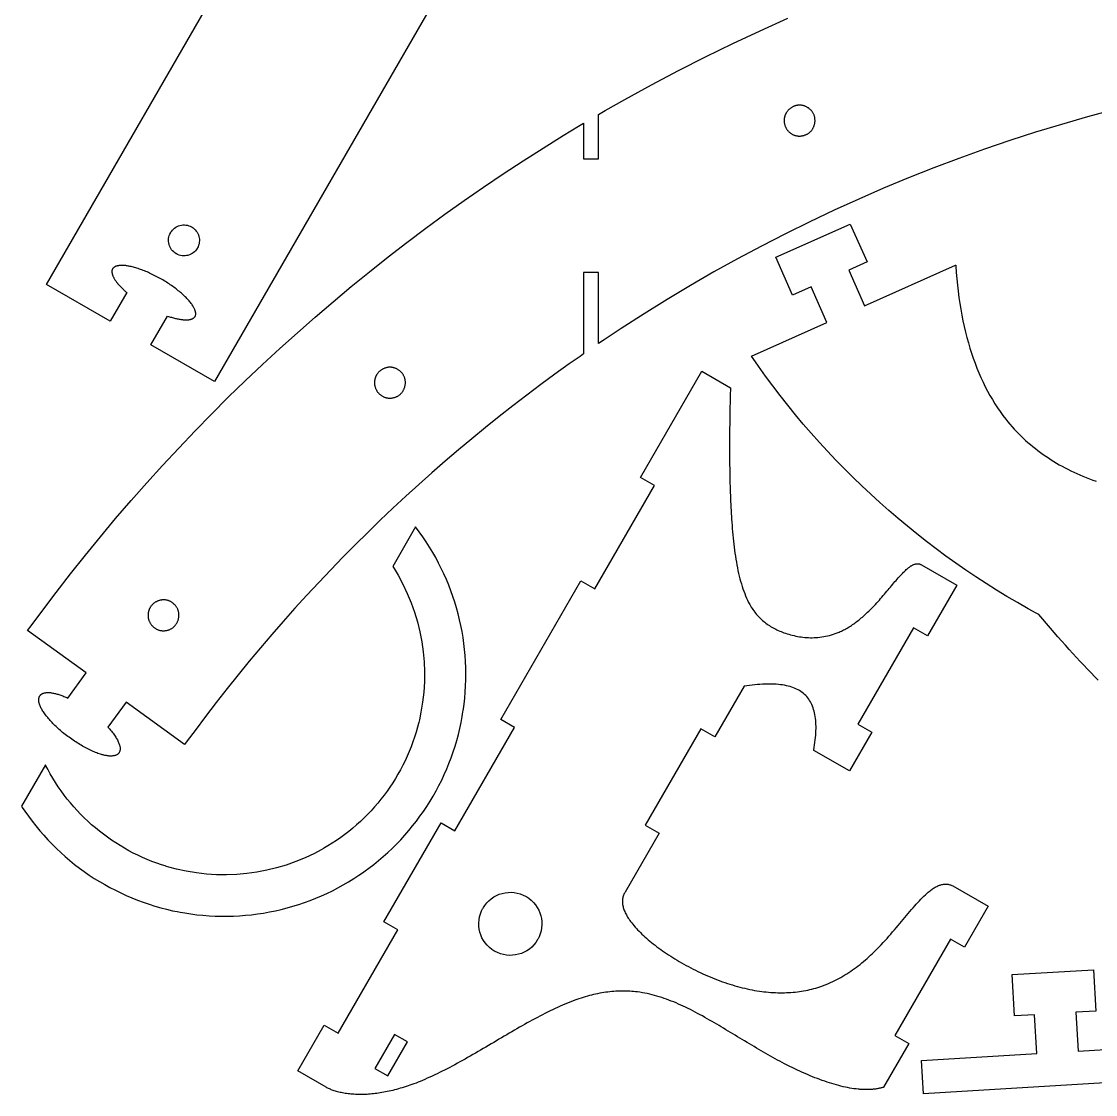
# Model space of a CAD drawing. Extents: x 0 to 301, y 0 to 381.
# Drawn here: x 0 to 133.7, y 0 to 133.5 of the extents above; entities that cross this region are included whole.
import ezdxf

# ---------------------------------------------------------------- set-up
doc = ezdxf.new("R2010")
doc.units = 0
doc.layers.get('0').update_dxf_attribs({"linetype": 'CONTINUOUS'})

msp = doc.modelspace()

# ---------------------------------------------------------------- linework, layer by layer
at = {"color": 0}
for points in [[(72.2362, 172.247), (24.0215, 88.7365), (16.0974, 93.3115), (18.166, 96.8943), (18.2946, 96.8501), (18.4219, 96.8079), (18.5481, 96.7679), (18.6726, 96.7301), (18.7956, 96.6944), (18.9171, 96.6608), (19.0369, 96.6294), (19.1549, 96.6001), (19.2713, 96.5732), (19.3856, 96.5482), (19.4978, 96.5256), (19.6082, 96.505), (19.7164, 96.4865), (19.8226, 96.4704), (19.9262, 96.4564), (20.0278, 96.4444), (20.1265, 96.4349), (20.2231, 96.4275), (20.3169, 96.4222), (20.4082, 96.4192), (20.4967, 96.4185), (20.5824, 96.4199), (20.6653, 96.4235), (20.7453, 96.4293), (20.8219, 96.4374), (20.8958, 96.4476), (20.9664, 96.4603), (21.0338, 96.475), (21.0978, 96.4921), (21.1585, 96.5113), (21.2146, 96.5322), (21.2676, 96.555), (21.3176, 96.5796), (21.3644, 96.6061), (21.4081, 96.6343), (21.4486, 96.6644), (21.4863, 96.6962), (21.5206, 96.7299), (21.5515, 96.7654), (21.5794, 96.8026), (21.6042, 96.8418), (21.626, 96.8825), (21.6444, 96.9251), (21.6597, 96.9694), (21.6719, 97.0157), (21.6808, 97.0635), (21.6864, 97.1131), (21.6892, 97.1644), (21.6885, 97.2176), (21.6846, 97.2724), (21.6774, 97.3289), (21.6671, 97.3872), (21.6537, 97.4472), (21.6369, 97.5089), (21.6169, 97.5722), (21.5938, 97.6374), (21.5674, 97.704), (21.5376, 97.7725), (21.5046, 97.8425), (21.4685, 97.9143), (21.4289, 97.9876), (21.3756, 98.0793), (21.3169, 98.1731), (21.2535, 98.2683), (21.1853, 98.3653), (21.1119, 98.4636), (21.0344, 98.5633), (20.9519, 98.6644), (20.8653, 98.7667), (20.7742, 98.8699), (20.6789, 98.974), (20.5796, 99.079), (20.4763, 99.1847), (20.3692, 99.2911), (20.2583, 99.3979), (20.1437, 99.5053), (20.0256, 99.6126), (19.9039, 99.7204), (19.779, 99.8281), (19.651, 99.9358), (19.5199, 100.043), (19.3857, 100.151), (19.2488, 100.258), (19.1092, 100.364), (18.9667, 100.47), (18.8219, 100.575), (18.6744, 100.68), (18.5249, 100.783), (18.3731, 100.886), (18.2192, 100.987), (18.0635, 101.087), (17.9063, 101.186), (17.7474, 101.282), (17.5874, 101.378), (17.4264, 101.471), (17.2644, 101.563), (17.1017, 101.653), (16.9382, 101.742), (16.7743, 101.828), (16.6101, 101.912), (16.4458, 101.994), (16.2814, 102.074), (16.1171, 102.152), (15.9532, 102.228), (15.7897, 102.301), (15.6269, 102.372), (15.465, 102.44), (15.3039, 102.506), (15.144, 102.569), (14.9853, 102.629), (14.8281, 102.687), (14.6724, 102.742), (14.5183, 102.794), (14.3663, 102.843), (14.2164, 102.889), (14.0686, 102.932), (13.9231, 102.972), (13.7803, 103.009), (13.6401, 103.042), (13.5027, 103.072), (13.3684, 103.099), (13.2648, 103.117), (13.1634, 103.133), (13.0641, 103.148), (12.9672, 103.16), (12.8724, 103.17), (12.7801, 103.177), (12.6901, 103.183), (12.6025, 103.187), (12.5174, 103.189), (12.4346, 103.188), (12.3544, 103.186), (12.2768, 103.182), (12.2017, 103.176), (12.1292, 103.168), (12.0594, 103.158), (11.9923, 103.146), (11.9278, 103.132), (11.8662, 103.117), (11.8073, 103.099), (11.7514, 103.08), (11.6982, 103.059), (11.6479, 103.037), (11.6006, 103.012), (11.5563, 102.986), (11.515, 102.958), (11.4767, 102.929), (11.4415, 102.898), (11.4095, 102.865), (11.3806, 102.831), (11.3549, 102.795), (11.3337, 102.76), (11.3149, 102.724), (11.2987, 102.685), (11.285, 102.645), (11.2738, 102.604), (11.2651, 102.56), (11.259, 102.516), (11.2555, 102.469), (11.2544, 102.422), (11.256, 102.373), (11.2601, 102.322), (11.2668, 102.27), (11.276, 102.217), (11.2878, 102.162), (11.3023, 102.106), (11.3192, 102.048), (11.3389, 101.989), (11.3611, 101.93), (11.3859, 101.868), (11.4134, 101.806), (11.4435, 101.743), (11.4762, 101.678), (11.5116, 101.613), (11.5496, 101.546), (11.5903, 101.478), (11.6336, 101.409), (11.6796, 101.339), (11.7283, 101.269), (11.7796, 101.197), (11.8337, 101.124), (11.8653, 101.083), (11.8977, 101.042), (11.931, 101), (11.965, 100.958), (11.9998, 100.916), (12.0353, 100.873), (12.0717, 100.831), (12.1087, 100.788), (12.1465, 100.745), (12.1851, 100.702), (12.2244, 100.659), (12.2644, 100.616), (12.3051, 100.572), (12.3465, 100.528), (12.3887, 100.485), (12.4315, 100.441), (12.475, 100.397), (12.5192, 100.353), (12.564, 100.309), (12.6096, 100.265), (12.6558, 100.22), (12.7026, 100.176), (12.7501, 100.132), (12.7982, 100.087), (12.8469, 100.042), (12.8962, 99.9979), (12.9462, 99.9533), (12.9967, 99.9086), (13.0479, 99.864), (13.0997, 99.8194), (13.0997, 99.8194), (11.0311, 96.2365), (3.10699, 100.812), (51.3217, 184.322)], [(135.912, 122.554), (132.667, 121.676), (129.435, 120.746), (126.221, 119.764), (123.022, 118.73), (119.842, 117.645), (116.678, 116.509), (113.533, 115.321), (110.408, 114.083), (107.303, 112.794), (104.218, 111.454), (101.154, 110.065), (98.1119, 108.625), (95.0919, 107.136), (92.096, 105.597), (89.1219, 104.009), (86.1739, 102.372), (83.2479, 100.686), (80.35, 98.9511), (77.4779, 97.1681), (74.6319, 95.3368), (72.5139, 93.9331), (71.8139, 93.4575), (71.8139, 102.315), (69.9608, 102.315), (69.9608, 92.1857), (69.5119, 91.8739), (68.1708, 90.929), (66.3958, 89.654), (64.6349, 88.361), (62.8879, 87.0499), (61.1549, 85.7211), (59.4379, 84.3744), (57.7339, 83.0103), (56.0458, 81.6288), (54.3729, 80.2297), (52.7139, 78.8136), (51.0708, 77.3803), (49.4429, 75.9301), (47.8308, 74.4631), (46.2339, 72.9794), (44.6529, 71.4792), (43.0878, 69.9624), (41.5389, 68.4294), (40.0058, 66.8801), (38.4889, 65.3149), (36.9879, 63.7333), (35.5049, 62.1365), (34.0368, 60.5236), (32.5868, 58.8954), (31.1528, 57.2515), (29.7363, 55.5925), (28.3367, 53.9181), (26.9544, 52.2287), (25.5897, 50.5244), (24.2424, 48.8056), (22.9126, 47.0717), (21.6008, 45.3233), (20.6281, 44.0029), (20.3069, 43.5606), (13.0257, 48.8507), (10.755, 45.7251), (10.8719, 45.5969), (10.985, 45.4694), (11.0936, 45.3426), (11.1982, 45.2167), (11.2983, 45.0918), (11.3941, 44.9678), (11.4855, 44.845), (11.5722, 44.7236), (11.6544, 44.6035), (11.7318, 44.4849), (11.8044, 44.3679), (11.8722, 44.2526), (11.9351, 44.1392), (11.993, 44.0276), (12.0458, 43.9182), (12.0934, 43.8107), (12.1358, 43.7056), (12.173, 43.6026), (12.2047, 43.5024), (12.2311, 43.4046), (12.2519, 43.3093), (12.2671, 43.2169), (12.2765, 43.1274), (12.2802, 43.0408), (12.2782, 42.9574), (12.2702, 42.8771), (12.2564, 42.8001), (12.2362, 42.7264), (12.2102, 42.6564), (12.1779, 42.5899), (12.1487, 42.5414), (12.1161, 42.4953), (12.0802, 42.4519), (12.0411, 42.4115), (11.9987, 42.3737), (11.9532, 42.3387), (11.9047, 42.3065), (11.853, 42.2769), (11.7984, 42.2501), (11.7409, 42.226), (11.6807, 42.2046), (11.6175, 42.1858), (11.5515, 42.1696), (11.4829, 42.1563), (11.4116, 42.1453), (11.3379, 42.1372), (11.2615, 42.1317), (11.1826, 42.1286), (11.1014, 42.1282), (11.0176, 42.1304), (10.9316, 42.1353), (10.8434, 42.1426), (10.753, 42.1525), (10.6604, 42.165), (10.5657, 42.1799), (10.469, 42.1974), (10.3702, 42.2172), (10.2695, 42.2397), (10.1671, 42.2646), (10.0626, 42.2921), (9.95649, 42.3219), (9.81392, 42.3651), (9.66803, 42.4126), (9.51953, 42.4643), (9.3686, 42.5201), (9.21511, 42.58), (9.0594, 42.6439), (8.90158, 42.7114), (8.74192, 42.7826), (8.58074, 42.8575), (8.41792, 42.9358), (8.2539, 43.0176), (8.0886, 43.1026), (7.92231, 43.1908), (7.75543, 43.2821), (7.58772, 43.3764), (7.41971, 43.4735), (7.25142, 43.5733), (7.08322, 43.6758), (6.91499, 43.781), (6.74701, 43.8883), (6.57969, 43.9983), (6.41292, 44.1104), (6.24701, 44.2246), (6.08219, 44.3408), (5.91862, 44.459), (5.7564, 44.579), (5.59571, 44.7007), (5.43679, 44.824), (5.27974, 44.9489), (5.12478, 45.0751), (4.98068, 45.1954), (4.83903, 45.3167), (4.69971, 45.4385), (4.56321, 45.5608), (4.42931, 45.6836), (4.29818, 45.8068), (4.16997, 45.9301), (4.04471, 46.0536), (3.92258, 46.1771), (3.80371, 46.3004), (3.68821, 46.4235), (3.5759, 46.5463), (3.46718, 46.6686), (3.36208, 46.7904), (3.26053, 46.9115), (3.16271, 47.0319), (3.0689, 47.1514), (2.979, 47.2699), (2.89318, 47.3872), (2.81153, 47.5033), (2.734, 47.6182), (2.66092, 47.7317), (2.59229, 47.8433), (2.52832, 47.9536), (2.46892, 48.0619), (2.41411, 48.1685), (2.36431, 48.2731), (2.31928, 48.3754), (2.27929, 48.4756), (2.24442, 48.5735), (2.22483, 48.6351), (2.20751, 48.6958), (2.19228, 48.7556), (2.17942, 48.8144), (2.16889, 48.8722), (2.16037, 48.9292), (2.15429, 48.985), (2.15039, 49.0397), (2.1486, 49.0933), (2.14908, 49.1458), (2.15181, 49.1972), (2.15657, 49.2474), (2.16368, 49.2963), (2.17301, 49.3439), (2.1844, 49.3903), (2.19792, 49.4353), (2.21371, 49.4787), (2.2315, 49.521), (2.25142, 49.5618), (2.27339, 49.601), (2.29769, 49.6388), (2.324, 49.675), (2.35232, 49.7096), (2.38292, 49.7425), (2.41542, 49.774), (2.44997, 49.8038), (2.4866, 49.8317), (2.52539, 49.8578), (2.56608, 49.8822), (2.609, 49.9049), (2.65369, 49.9256), (2.71642, 49.9503), (2.78222, 49.9717), (2.85118, 49.9899), (2.92329, 50.0051), (2.99832, 50.0174), (3.07622, 50.0264), (3.15701, 50.0325), (3.24072, 50.0357), (3.3271, 50.0358), (3.41613, 50.0331), (3.5076, 50.0274), (3.60161, 50.0189), (3.69829, 50.0075), (3.79719, 49.9933), (3.89839, 49.9763), (4.0019, 49.9564), (4.10758, 49.9338), (4.2155, 49.9085), (4.32542, 49.8804), (4.43722, 49.8496), (4.55089, 49.8163), (4.66661, 49.7801), (4.78401, 49.7414), (4.90321, 49.7001), (5.02399, 49.6563), (5.14621, 49.6099), (5.27018, 49.5608), (5.39551, 49.5094), (5.52219, 49.4554), (5.65022, 49.399), (5.7794, 49.34), (8.05018, 52.4656), (0.76899, 57.7556), (1.20329, 58.3536), (2.52121, 60.1369), (4.30251, 62.494), (6.11253, 64.8274), (7.95122, 67.136), (9.81819, 69.42), (11.7132, 71.6792), (13.6358, 73.9131), (15.5861, 76.1217), (17.5636, 78.3046), (19.5682, 80.4617), (21.5994, 82.5925), (23.6569, 84.6971), (25.741, 86.7751), (27.8507, 88.8263), (29.9861, 90.8503), (32.1468, 92.8471), (34.3328, 94.8164), (36.5439, 96.7578), (38.7799, 98.6711), (41.0389, 100.556), (43.3229, 102.413), (45.6308, 104.241), (47.9618, 106.04), (50.3169, 107.809), (52.6949, 109.549), (55.0949, 111.26), (57.5179, 112.94), (59.9629, 114.591), (62.4299, 116.21), (64.9189, 117.799), (67.4289, 119.358), (69.3258, 120.507), (69.9608, 120.885), (69.9608, 116.465), (71.8139, 116.465), (71.8139, 121.975), (72.6319, 122.451), (75.101, 123.853), (78.4169, 125.676), (81.7569, 127.442), (85.1229, 129.153), (88.5149, 130.807), (91.93, 132.405), (95.3679, 133.946)], [(134.002, 51.5769), (133.561, 52.0275), (133.116, 52.4863), (132.669, 52.9533), (132.219, 53.4283), (131.767, 53.9115), (131.311, 54.4022), (130.853, 54.901), (130.393, 55.4076), (129.929, 55.9219), (129.463, 56.4439), (128.995, 56.9737), (128.524, 57.5108), (128.05, 58.0553), (127.574, 58.6074), (127.095, 59.1669), (126.614, 59.7335), (126.279, 59.9147), (125.278, 60.4678), (123.955, 61.2213), (122.644, 61.9935), (121.345, 62.7847), (120.059, 63.5946), (118.786, 64.4231), (117.527, 65.2697), (116.28, 66.1344), (115.047, 67.0172), (113.828, 67.9178), (112.622, 68.836), (111.431, 69.7719), (110.254, 70.7249), (109.091, 71.6951), (107.943, 72.6824), (106.809, 73.6863), (105.691, 74.7069), (104.587, 75.744), (103.499, 76.7976), (102.427, 77.8672), (101.37, 78.9526), (100.329, 80.0542), (99.3047, 81.1713), (98.2963, 82.3038), (97.3042, 83.4515), (96.3287, 84.6144), (95.3701, 85.7924), (94.4286, 86.9851), (93.5042, 88.1926), (92.5974, 89.4144), (91.7078, 90.6507), (91.0517, 91.5868), (90.8363, 91.901), (100.235, 96.0856), (98.2622, 100.516), (95.9783, 99.4993), (93.8835, 104.204), (103.156, 108.332), (105.251, 103.628), (102.967, 102.611), (104.94, 98.1801), (116.265, 103.223), (116.265, 103.219), (116.266, 103.212), (116.266, 103.201), (116.267, 103.194), (116.267, 103.187), (116.268, 103.183), (116.268, 103.173), (116.269, 103.169), (116.269, 103.158), (116.27, 103.155), (116.27, 103.148), (116.271, 103.14), (116.271, 103.13), (116.272, 103.123), (116.272, 103.115), (116.332, 102.311), (116.401, 101.517), (116.481, 100.736), (116.571, 99.966), (116.671, 99.2075), (116.782, 98.4607), (116.902, 97.7254), (117.034, 97.0018), (117.175, 96.29), (117.326, 95.5896), (117.488, 94.9011), (117.66, 94.224), (117.843, 93.5589), (118.035, 92.9053), (118.238, 92.2635), (118.451, 91.6333), (118.675, 91.0149), (118.908, 90.4083), (119.152, 89.8135), (119.406, 89.2303), (119.67, 88.659), (119.945, 88.0996), (120.23, 87.5517), (120.525, 87.016), (120.831, 86.4919), (121.146, 85.9797), (121.472, 85.4792), (121.808, 84.9908), (122.155, 84.5142), (122.512, 84.0496), (122.765, 83.7342), (123.024, 83.4244), (123.287, 83.1206), (123.556, 82.8221), (123.829, 82.5296), (124.107, 82.2428), (124.39, 81.9615), (124.678, 81.6858), (124.97, 81.4157), (125.266, 81.151), (125.568, 80.8917), (125.873, 80.6381), (126.184, 80.3897), (126.498, 80.1467), (126.817, 79.9092), (127.14, 79.6767), (127.468, 79.4497), (127.8, 79.2281), (128.135, 79.0114), (128.475, 78.7999), (128.819, 78.5935), (129.167, 78.3924), (129.519, 78.1962), (129.875, 78.0053), (130.235, 77.8192), (130.598, 77.6381), (130.965, 77.4619), (131.336, 77.2906), (131.711, 77.1242), (132.089, 76.9626), (132.496, 76.7957), (132.908, 76.634), (133.323, 76.4775), (133.741, 76.3263)], [(259.35, 9.00504), (112.282, 0.07932), (112.03, 4.22174), (126.379, 5.09256), (126.088, 9.93381), (123.592, 9.78239), (123.28, 14.9229), (133.412, 15.5376), (133.724, 10.3972), (131.228, 10.2458), (131.52, 5.40451), (232.357, 11.5244)]]:
    msp.add_lwpolyline(points, dxfattribs=at)
for points in [[(94.9119, 121.209), (94.9139, 121.136), (94.9179, 121.063), (94.925, 120.99), (94.936, 120.917), (94.9499, 120.846), (94.965, 120.774), (94.9849, 120.703), (95.005, 120.633), (95.0289, 120.564), (95.0569, 120.496), (95.086, 120.429), (95.1169, 120.362), (95.151, 120.297), (95.1869, 120.234), (95.226, 120.171), (95.2679, 120.11), (95.311, 120.051), (95.3549, 119.993), (95.4029, 119.937), (95.4529, 119.882), (95.504, 119.83), (95.5569, 119.78), (95.611, 119.731), (95.6679, 119.685), (95.726, 119.641), (95.7869, 119.599), (95.8479, 119.559), (95.9119, 119.522), (95.9779, 119.488), (96.0429, 119.456), (96.111, 119.428), (96.1789, 119.402), (96.2479, 119.378), (96.3179, 119.358), (96.3889, 119.34), (96.46, 119.326), (96.5319, 119.313), (96.6039, 119.304), (96.6779, 119.297), (96.75, 119.293), (96.8239, 119.292), (96.896, 119.293), (96.969, 119.297), (97.0419, 119.303), (97.115, 119.313), (97.1869, 119.324), (97.2579, 119.339), (97.3289, 119.356), (97.4, 119.375), (97.469, 119.397), (97.5389, 119.422), (97.6069, 119.449), (97.6739, 119.478), (97.7389, 119.51), (97.8029, 119.545), (97.865, 119.582), (97.926, 119.621), (97.986, 119.663), (98.0439, 119.707), (98.101, 119.754), (98.155, 119.803), (98.2069, 119.853), (98.255, 119.905), (98.3029, 119.959), (98.3469, 120.015), (98.3899, 120.072), (98.43, 120.131), (98.469, 120.191), (98.505, 120.253), (98.5389, 120.316), (98.571, 120.38), (98.6, 120.446), (98.6279, 120.512), (98.651, 120.579), (98.6739, 120.648), (98.6929, 120.717), (98.711, 120.786), (98.726, 120.856), (98.7389, 120.927), (98.7479, 120.998), (98.755, 121.069), (98.7599, 121.141), (98.7619, 121.212), (98.761, 121.284), (98.7579, 121.355), (98.7529, 121.426), (98.7429, 121.497), (98.7319, 121.568), (98.7179, 121.638), (98.701, 121.708), (98.6819, 121.776), (98.6579, 121.844), (98.6349, 121.911), (98.6069, 121.976), (98.576, 122.04), (98.5439, 122.103), (98.5099, 122.164), (98.4719, 122.224), (98.4329, 122.283), (98.3919, 122.341), (98.3479, 122.397), (98.3039, 122.451), (98.2569, 122.504), (98.2069, 122.555), (98.1569, 122.604), (98.1039, 122.652), (98.05, 122.697), (97.9939, 122.741), (97.936, 122.783), (97.8779, 122.822), (97.8179, 122.86), (97.7569, 122.896), (97.6939, 122.929), (97.63, 122.96), (97.565, 122.988), (97.5, 123.015), (97.4329, 123.038), (97.3669, 123.06), (97.2989, 123.078), (97.2289, 123.094), (97.16, 123.108), (97.0889, 123.118), (97.0189, 123.126), (96.9469, 123.131), (96.876, 123.133), (96.805, 123.133), (96.7349, 123.129), (96.6639, 123.123), (96.5929, 123.115), (96.5219, 123.103), (96.4529, 123.09), (96.3829, 123.073), (96.315, 123.055), (96.2469, 123.033), (96.1789, 123.009), (96.1119, 122.983), (96.0469, 122.955), (95.9829, 122.925), (95.9189, 122.892), (95.8579, 122.857), (95.7969, 122.819), (95.7369, 122.78), (95.6789, 122.739), (95.6229, 122.695), (95.5679, 122.65), (95.5149, 122.603), (95.4639, 122.553), (95.4139, 122.502), (95.3669, 122.449), (95.3219, 122.394), (95.2789, 122.338), (95.2369, 122.28), (95.1989, 122.22), (95.18, 122.189), (95.1619, 122.159), (95.146, 122.128), (95.129, 122.097), (95.1119, 122.065), (95.0969, 122.033), (95.0829, 122.001), (95.0679, 121.968), (95.0539, 121.936), (95.0419, 121.903), (95.0289, 121.87), (95.0179, 121.836), (95.005, 121.802), (94.996, 121.768), (94.986, 121.734), (94.976, 121.7), (94.9679, 121.666), (94.96, 121.631), (94.951, 121.597), (94.9439, 121.562), (94.939, 121.527), (94.9329, 121.492), (94.9279, 121.457), (94.9239, 121.422), (94.921, 121.387), (94.9179, 121.351), (94.915, 121.316), (94.9139, 121.281), (94.9119, 121.245), (94.9119, 121.209)], [(19.2588, 104.637), (19.2162, 104.662), (19.0933, 104.744), (18.9422, 104.865), (18.8063, 104.998), (18.6856, 105.143), (18.5801, 105.297), (18.491, 105.46), (18.4181, 105.63), (18.3618, 105.806), (18.3226, 105.987), (18.3007, 106.17), (18.2967, 106.356), (18.3106, 106.542), (18.3428, 106.728), (18.3939, 106.911), (18.4644, 107.091), (18.5296, 107.224), (18.5542, 107.267), (18.5788, 107.31), (18.6612, 107.432), (18.7819, 107.583), (18.9153, 107.719), (19.0597, 107.84), (19.214, 107.945), (19.3769, 108.034), (19.5469, 108.107), (19.7229, 108.164), (19.9035, 108.203), (20.0874, 108.225), (20.2731, 108.229), (20.4592, 108.215), (20.6446, 108.183), (20.8283, 108.132), (21.0083, 108.061), (21.1413, 107.996), (21.1837, 107.971), (21.2263, 107.947), (21.3492, 107.864), (21.5003, 107.744), (21.6361, 107.61), (21.7569, 107.466), (21.8624, 107.311), (21.9514, 107.149), (22.0244, 106.978), (22.0806, 106.802), (22.1199, 106.622), (22.1417, 106.438), (22.1458, 106.253), (22.1319, 106.066), (22.0996, 105.881), (22.0485, 105.697), (21.9781, 105.517), (21.9129, 105.384), (21.8883, 105.342), (21.8637, 105.299), (21.7813, 105.176), (21.6604, 105.025), (21.5271, 104.889), (21.3826, 104.768), (21.2282, 104.663), (21.0654, 104.574), (20.8956, 104.501), (20.7194, 104.445), (20.5389, 104.406), (20.3551, 104.384), (20.1694, 104.38), (19.9832, 104.394), (19.7976, 104.426), (19.6142, 104.477), (19.434, 104.547), (19.3014, 104.613), (19.2588, 104.637)], [(37.9271, 0.91168), (34.3986, 2.94879), (37.6915, 8.65207), (39.4235, 7.65207), (46.8485, 20.5125), (45.1164, 21.5125), (52.2214, 33.8183), (53.9532, 32.8183), (61.3782, 45.6789), (59.6464, 46.6789), (69.6151, 63.9454), (71.3472, 62.9454), (78.7722, 75.8058), (77.0401, 76.8058), (84.6661, 90.0142), (88.234, 87.9551), (88.234, 87.9532), (88.2339, 87.9521), (88.2339, 87.9501), (88.2338, 87.9492), (88.2338, 87.9442), (88.2336, 87.9431), (88.2336, 87.9401), (88.2335, 87.9381), (88.2335, 87.9351), (88.2333, 87.934), (88.2333, 87.929), (88.2332, 87.9281), (88.2332, 87.9261), (88.2332, 87.9251), (88.2332, 87.9201), (88.2329, 87.9192), (88.2329, 87.9161), (88.2328, 87.9142), (88.2328, 87.9111), (88.2326, 87.9101), (88.2275, 87.7311), (88.2224, 87.5521), (88.2174, 87.3731), (88.2125, 87.1942), (88.2078, 87.0161), (88.2032, 86.8371), (88.1988, 86.6581), (88.1944, 86.4792), (88.1901, 86.3001), (88.1861, 86.1211), (88.1822, 85.9421), (88.1783, 85.7621), (88.1747, 85.5831), (88.1711, 85.404), (88.1678, 85.2251), (88.1644, 85.0461), (88.1612, 84.8661), (88.1582, 84.6871), (88.1554, 84.5081), (88.1526, 84.3282), (88.15, 84.149), (88.1475, 83.9701), (88.1451, 83.7901), (88.1429, 83.6111), (88.1408, 83.4311), (88.1388, 83.2521), (88.1369, 83.0731), (88.1353, 82.8931), (88.1337, 82.7131), (88.1325, 82.5342), (88.1297, 82.154), (88.1276, 81.7733), (88.126, 81.3926), (88.125, 81.0119), (88.1246, 80.6313), (88.1249, 80.2504), (88.1258, 79.8696), (88.1275, 79.4886), (88.1299, 79.1079), (88.1331, 78.7274), (88.1371, 78.3469), (88.1418, 77.9668), (88.1475, 77.5869), (88.154, 77.2076), (88.1615, 76.8286), (88.17, 76.45), (88.1794, 76.0719), (88.1899, 75.6944), (88.2014, 75.3176), (88.2139, 74.9414), (88.2276, 74.5658), (88.2425, 74.1914), (88.2586, 73.8175), (88.276, 73.4444), (88.2944, 73.0725), (88.3143, 72.7015), (88.3354, 72.3315), (88.3578, 71.9625), (88.3817, 71.5947), (88.4069, 71.2282), (88.4361, 70.8304), (88.4672, 70.4347), (88.5003, 70.041), (88.5354, 69.6493), (88.5731, 69.2601), (88.6129, 68.874), (88.6554, 68.4906), (88.7007, 68.1104), (88.7486, 67.7336), (88.7996, 67.3604), (88.8536, 66.9908), (88.9107, 66.6256), (88.9713, 66.2644), (89.0353, 65.9079), (89.1029, 65.5561), (89.1743, 65.2093), (89.2494, 64.8675), (89.3286, 64.5313), (89.4119, 64.2004), (89.4996, 63.8756), (89.5915, 63.5568), (89.6879, 63.244), (89.789, 62.9382), (89.895, 62.6389), (90.0058, 62.3465), (90.1217, 62.0614), (90.2426, 61.7833), (90.3689, 61.5133), (90.5007, 61.2511), (90.6382, 60.9968), (90.7344, 60.829), (90.8336, 60.6651), (90.9356, 60.5051), (91.0403, 60.3494), (91.1479, 60.1975), (91.2582, 60.0494), (91.3714, 59.9051), (91.4872, 59.765), (91.6057, 59.6282), (91.7271, 59.4954), (91.8511, 59.3661), (91.9778, 59.2407), (92.1071, 59.1186), (92.2392, 59.0001), (92.3739, 58.8851), (92.5113, 58.7736), (92.6514, 58.6654), (92.794, 58.5607), (92.9393, 58.4593), (93.0871, 58.3611), (93.2375, 58.2661), (93.3906, 58.1743), (93.5463, 58.0857), (93.7043, 58), (93.865, 57.9175), (94.0282, 57.8378), (94.194, 57.7614), (94.3622, 57.6875), (94.5329, 57.6168), (94.7063, 57.5489), (94.8818, 57.4836), (95.086, 57.4122), (95.2929, 57.3443), (95.5025, 57.28), (95.7147, 57.22), (95.9294, 57.1638), (96.1464, 57.1118), (96.3657, 57.064), (96.5869, 57.0211), (96.8104, 56.9829), (97.0356, 56.9494), (97.2626, 56.9211), (97.4913, 56.8978), (97.7215, 56.88), (97.9532, 56.8676), (98.1861, 56.8611), (98.4203, 56.8601), (98.6554, 56.8654), (98.8917, 56.8768), (99.1286, 56.8944), (99.3664, 56.9187), (99.6047, 56.9497), (99.8436, 56.9875), (100.083, 57.0319), (100.322, 57.084), (100.562, 57.1429), (100.802, 57.2096), (101.042, 57.284), (101.281, 57.3661), (101.52, 57.4558), (101.759, 57.554), (101.9, 57.6161), (102.041, 57.6811), (102.182, 57.7493), (102.323, 57.8204), (102.463, 57.8944), (102.603, 57.9714), (102.743, 58.0511), (102.882, 58.1336), (103.021, 58.2186), (103.159, 58.3065), (103.298, 58.3968), (103.435, 58.4896), (103.573, 58.585), (103.71, 58.6826), (103.846, 58.7829), (103.982, 58.8851), (104.117, 58.9897), (104.252, 59.0965), (104.387, 59.2057), (104.52, 59.3165), (104.653, 59.4297), (104.786, 59.5446), (104.918, 59.6615), (105.049, 59.7804), (105.18, 59.9008), (105.31, 60.0232), (105.439, 60.1469), (105.567, 60.2726), (105.695, 60.3997), (105.822, 60.5283), (105.948, 60.6583), (106.115, 60.8339), (106.281, 61.0111), (106.445, 61.1897), (106.608, 61.3694), (106.769, 61.5501), (106.928, 61.7311), (107.086, 61.9125), (107.243, 62.0938), (107.397, 62.2747), (107.55, 62.4546), (107.702, 62.6337), (107.851, 62.8115), (107.999, 62.9879), (108.146, 63.1622), (108.29, 63.3343), (108.433, 63.5039), (108.574, 63.6704), (108.714, 63.834), (108.851, 63.9943), (108.987, 64.1508), (109.121, 64.3032), (109.253, 64.4514), (109.383, 64.5947), (109.512, 64.7333), (109.639, 64.8665), (109.763, 64.9943), (109.886, 65.1161), (110.007, 65.2319), (110.126, 65.3411), (110.243, 65.4436), (110.309, 65.4993), (110.375, 65.5526), (110.441, 65.6039), (110.506, 65.6525), (110.571, 65.6983), (110.635, 65.7419), (110.698, 65.7831), (110.761, 65.8212), (110.824, 65.8571), (110.886, 65.8901), (110.948, 65.9204), (111.008, 65.9482), (111.069, 65.9729), (111.129, 65.9949), (111.188, 66.014), (111.246, 66.03), (111.304, 66.0433), (111.362, 66.0533), (111.418, 66.0606), (111.474, 66.0644), (111.53, 66.0654), (111.584, 66.0632), (111.639, 66.0579), (111.692, 66.0493), (111.745, 66.0372), (111.797, 66.0219), (111.848, 66.0033), (111.898, 65.9815), (111.948, 65.9561), (111.997, 65.9269), (116.391, 63.3904), (112.747, 57.079), (111.015, 58.079), (104.09, 46.0846), (105.822, 45.0846), (103.047, 40.2772), (98.606, 42.841), (98.6062, 42.8428), (98.6065, 42.8444), (98.6068, 42.8461), (98.6071, 42.8479), (98.6075, 42.8497), (98.6078, 42.8514), (98.6082, 42.8532), (98.6083, 42.8547), (98.6086, 42.8565), (98.609, 42.8582), (98.6093, 42.86), (98.6096, 42.8618), (98.6099, 42.8636), (98.6106, 42.8669), (98.6107, 42.8686), (98.6111, 42.8703), (98.6114, 42.8721), (98.6117, 42.8739), (98.6119, 42.8754), (98.6122, 42.8772), (98.6126, 42.879), (98.6129, 42.8807), (98.6132, 42.8825), (98.6135, 42.884), (98.6137, 42.8858), (98.6142, 42.8875), (98.6144, 42.8893), (98.6147, 42.8911), (98.615, 42.8926), (98.6686, 43.2107), (98.7165, 43.5232), (98.7586, 43.83), (98.7947, 44.1314), (98.825, 44.4269), (98.8492, 44.7168), (98.8674, 45.0008), (98.8794, 45.2789), (98.8853, 45.5512), (98.8849, 45.8175), (98.8782, 46.0779), (98.8651, 46.3319), (98.8457, 46.58), (98.8196, 46.8217), (98.7871, 47.0571), (98.7479, 47.2863), (98.7021, 47.509), (98.6494, 47.7254), (98.5901, 47.9351), (98.5239, 48.1383), (98.4507, 48.335), (98.3706, 48.525), (98.2833, 48.7079), (98.189, 48.8843), (98.0876, 49.0536), (97.9789, 49.2161), (97.8629, 49.3718), (97.7394, 49.5201), (97.6088, 49.6615), (97.4706, 49.7957), (97.3228, 49.9243), (97.1672, 50.0457), (97.0038, 50.1601), (96.8328, 50.2676), (96.6539, 50.3683), (96.4676, 50.4621), (96.2739, 50.5493), (96.0728, 50.6294), (95.8643, 50.7032), (95.6486, 50.7701), (95.4257, 50.8307), (95.1956, 50.8849), (94.9586, 50.9326), (94.7146, 50.974), (94.4638, 51.009), (94.2061, 51.0382), (93.9418, 51.0608), (93.6708, 51.0776), (93.3932, 51.0883), (93.109, 51.0932), (92.8186, 51.0922), (92.5218, 51.0851), (92.2188, 51.0725), (91.9094, 51.0543), (91.594, 51.0301), (91.2726, 51.0007), (90.9453, 50.9658), (90.6119, 50.9254), (90.2729, 50.8794), (89.9281, 50.8283), (86.2925, 44.5315), (84.5604, 45.5315), (77.6354, 33.5368), (79.3675, 32.5368), (75.1374, 25.2099), (75.1361, 25.2082), (75.0749, 25.1079), (75.0193, 25.0058), (74.9701, 24.9019), (74.9268, 24.7965), (74.8897, 24.6893), (74.8583, 24.5807), (74.8331, 24.4703), (74.8136, 24.3583), (74.8, 24.2449), (74.7922, 24.13), (74.7903, 24.0133), (74.7942, 23.8953), (74.8038, 23.7758), (74.819, 23.6549), (74.84, 23.5324), (74.8665, 23.4086), (74.8989, 23.2833), (74.9367, 23.1568), (74.98, 23.0289), (75.0289, 22.8996), (75.0833, 22.769), (75.1432, 22.6371), (75.2085, 22.504), (75.2792, 22.3696), (75.3551, 22.234), (75.4365, 22.0972), (75.5232, 21.9592), (75.6151, 21.82), (75.7122, 21.6797), (75.8147, 21.5383), (75.9432, 21.3688), (76.0786, 21.1982), (76.2211, 21.0264), (76.3704, 20.8536), (76.5261, 20.6801), (76.6883, 20.506), (76.8569, 20.3314), (77.0317, 20.156), (77.2124, 19.9803), (77.399, 19.8044), (77.5914, 19.6283), (77.7893, 19.4522), (77.9925, 19.2761), (78.2011, 19.1003), (78.415, 18.9247), (78.6337, 18.7494), (78.8574, 18.5747), (79.0856, 18.4006), (79.3185, 18.2272), (79.5557, 18.0546), (79.7972, 17.8829), (80.0428, 17.7122), (80.2924, 17.5428), (80.5458, 17.3746), (80.8029, 17.2076), (81.0635, 17.0424), (81.3275, 16.8786), (81.5946, 16.7164), (81.865, 16.5561), (82.1382, 16.3978), (82.4225, 16.2367), (82.7096, 16.0782), (82.999, 15.9221), (83.2907, 15.7686), (83.5847, 15.6178), (83.8804, 15.4699), (84.1785, 15.3246), (84.4782, 15.1824), (84.7794, 15.0432), (85.0822, 14.9071), (85.3865, 14.7742), (85.6918, 14.6446), (85.9985, 14.5183), (86.306, 14.3956), (86.6142, 14.2763), (86.9232, 14.1606), (87.2329, 14.0488), (87.5429, 13.9406), (87.8532, 13.8362), (88.1638, 13.736), (88.4742, 13.6397), (88.7846, 13.5475), (89.0947, 13.4596), (89.4046, 13.376), (89.7139, 13.2967), (90.0225, 13.2219), (90.3303, 13.1518), (90.6372, 13.0861), (90.9431, 13.0253), (91.2478, 12.9693), (91.5403, 12.9199), (91.8315, 12.875), (92.1214, 12.8347), (92.41, 12.7987), (92.6974, 12.7674), (92.9833, 12.7404), (93.2679, 12.7181), (93.551, 12.7001), (93.8326, 12.6865), (94.1128, 12.6775), (94.3914, 12.6728), (94.6685, 12.6726), (94.9439, 12.6768), (95.2176, 12.6854), (95.4899, 12.6983), (95.7603, 12.7157), (96.0289, 12.7374), (96.2958, 12.7635), (96.561, 12.7939), (96.824, 12.8286), (97.0854, 12.8678), (97.345, 12.9111), (97.6025, 12.9589), (97.8578, 13.0108), (98.1112, 13.0672), (98.3629, 13.1278), (98.6121, 13.1926), (98.8593, 13.2618), (99.1043, 13.3351), (99.3472, 13.4128), (99.6238, 13.5072), (99.8974, 13.6071), (100.168, 13.7124), (100.436, 13.8229), (100.702, 13.9386), (100.964, 14.0592), (101.224, 14.1847), (101.481, 14.315), (101.736, 14.4499), (101.988, 14.5893), (102.237, 14.7331), (102.483, 14.8811), (102.727, 15.0332), (102.969, 15.1894), (103.208, 15.3494), (103.444, 15.5132), (103.678, 15.6807), (103.909, 15.8515), (104.138, 16.026), (104.364, 16.2035), (104.588, 16.3843), (104.81, 16.5681), (105.029, 16.7546), (105.246, 16.944), (105.46, 17.136), (105.672, 17.3306), (105.882, 17.5275), (106.09, 17.7268), (106.295, 17.9282), (106.498, 18.1315), (106.749, 18.3889), (106.997, 18.6487), (107.242, 18.9106), (107.484, 19.1739), (107.722, 19.4385), (107.958, 19.7039), (108.191, 19.9693), (108.42, 20.2347), (108.647, 20.4996), (108.871, 20.7635), (109.093, 21.0261), (109.311, 21.2868), (109.527, 21.5454), (109.741, 21.8012), (109.952, 22.054), (110.16, 22.3033), (110.366, 22.5486), (110.57, 22.7896), (110.772, 23.0258), (110.971, 23.2569), (111.168, 23.4824), (111.363, 23.7017), (111.556, 23.9146), (111.747, 24.1207), (111.936, 24.3193), (112.123, 24.5103), (112.308, 24.6932), (112.492, 24.8674), (112.674, 25.0326), (112.854, 25.1885), (112.963, 25.2786), (113.072, 25.3649), (113.18, 25.4471), (113.288, 25.5254), (113.394, 25.6), (113.501, 25.67), (113.608, 25.736), (113.713, 25.7978), (113.818, 25.8553), (113.923, 25.9086), (114.028, 25.9574), (114.131, 26.0018), (114.234, 26.0415), (114.337, 26.0767), (114.439, 26.1074), (114.54, 26.1333), (114.641, 26.1544), (114.742, 26.1707), (114.842, 26.1822), (114.941, 26.1887), (115.039, 26.1903), (115.138, 26.1868), (115.235, 26.1782), (115.332, 26.1643), (115.428, 26.1454), (115.524, 26.121), (115.619, 26.0914), (115.714, 26.0563), (115.807, 26.0157), (115.901, 25.9697), (115.901, 25.9696), (115.901, 25.9696), (115.901, 25.9694), (115.901, 25.9694), (115.901, 25.9693), (115.901, 25.9693), (115.901, 25.9693), (115.902, 25.9693), (115.902, 25.969), (115.902, 25.969), (120.298, 23.4307), (117.362, 18.3446), (115.63, 19.3446), (108.705, 7.3501), (110.437, 6.3501), (107.293, 0.90506), (107.292, 0.90489), (107.291, 0.90457), (107.289, 0.90397), (107.288, 0.90375), (107.288, 0.90348), (107.287, 0.90316), (107.285, 0.90289), (107.284, 0.90256), (107.283, 0.9024), (107.283, 0.90207), (107.282, 0.9018), (107.281, 0.90137), (107.28, 0.9011), (107.279, 0.90077), (107.278, 0.90066), (107.277, 0.90028), (107.276, 0.89996), (107.275, 0.89968), (107.274, 0.89936), (107.273, 0.8992), (107.272, 0.89887), (107.271, 0.8986), (107.27, 0.89828), (107.269, 0.89806), (107.268, 0.89779), (107.266, 0.89719), (107.265, 0.89686), (107.264, 0.8967), (107.173, 0.87006), (107.081, 0.845), (106.988, 0.82118), (106.894, 0.79866), (106.799, 0.77745), (106.703, 0.7576), (106.606, 0.73899), (106.508, 0.72179), (106.409, 0.706), (106.309, 0.69119), (106.208, 0.6779), (106.106, 0.66596), (106.003, 0.65506), (105.9, 0.64567), (105.795, 0.63759), (105.69, 0.63075), (105.584, 0.62505), (105.476, 0.62077), (105.368, 0.61789), (105.259, 0.6161), (105.149, 0.61567), (105.038, 0.61648), (104.926, 0.6186), (104.814, 0.62185), (104.7, 0.62668), (104.586, 0.63249), (104.471, 0.6397), (104.355, 0.64806), (104.238, 0.65777), (104.12, 0.66856), (103.866, 0.69607), (103.609, 0.72928), (103.348, 0.76807), (103.083, 0.81255), (102.814, 0.86279), (102.543, 0.91846), (102.268, 0.97938), (101.99, 1.04568), (101.709, 1.11719), (101.425, 1.1939), (101.138, 1.27566), (100.849, 1.3622), (100.557, 1.45367), (100.263, 1.55007), (99.9657, 1.6511), (99.6665, 1.75667), (99.3653, 1.86675), (99.0618, 1.98139), (98.7564, 2.10026), (98.4492, 2.22325), (98.1403, 2.35069), (97.8296, 2.4821), (97.5175, 2.6174), (97.204, 2.75667), (96.889, 2.89968), (96.5732, 3.0465), (96.2558, 3.1971), (95.9376, 3.35097), (95.6186, 3.50846), (95.2987, 3.66928), (94.9782, 3.83328), (94.6861, 3.98529), (94.3938, 4.13997), (94.1014, 4.29688), (93.8088, 4.45606), (93.516, 4.61746), (93.2233, 4.78076), (92.9304, 4.94596), (92.6376, 5.11279), (92.3447, 5.28108), (92.0519, 5.45101), (91.7592, 5.62207), (91.4664, 5.79428), (91.1737, 5.9675), (90.8814, 6.14171), (90.5889, 6.3164), (90.2968, 6.49181), (90.0049, 6.66749), (89.7131, 6.84358), (89.4215, 7.01997), (89.1301, 7.19618), (88.8392, 7.3724), (88.5485, 7.54818), (88.2582, 7.72379), (87.9682, 7.8986), (87.6785, 8.07286), (87.3893, 8.24636), (87.1006, 8.41889), (86.8122, 8.59028), (86.5244, 8.76036), (86.2369, 8.92919), (85.9503, 9.0964), (85.6493, 9.27029), (85.349, 9.44211), (85.0492, 9.61139), (84.7496, 9.7781), (84.4506, 9.94189), (84.1517, 10.1029), (83.8532, 10.2608), (83.5549, 10.4156), (83.2568, 10.5669), (82.9587, 10.7149), (82.661, 10.8592), (82.3633, 10.9996), (82.0657, 11.1363), (81.7681, 11.2689), (81.4704, 11.3972), (81.1726, 11.5214), (80.8749, 11.641), (80.5769, 11.756), (80.2787, 11.8663), (79.9804, 11.9717), (79.6819, 12.0721), (79.3831, 12.1674), (79.0839, 12.2572), (78.7843, 12.3418), (78.4844, 12.4207), (78.184, 12.4939), (77.8832, 12.5613), (77.5818, 12.6225), (77.2799, 12.6778), (76.9775, 12.7267), (76.6743, 12.7692), (76.4317, 12.7985), (76.1883, 12.8235), (75.9446, 12.844), (75.7003, 12.8604), (75.4554, 12.8726), (75.21, 12.8804), (74.9639, 12.884), (74.7174, 12.8833), (74.4701, 12.8786), (74.2222, 12.8696), (73.9739, 12.8563), (73.7247, 12.8389), (73.475, 12.8175), (73.2247, 12.7918), (72.9737, 12.7619), (72.7221, 12.7282), (72.4697, 12.6903), (72.2168, 12.6482), (71.9632, 12.6022), (71.7086, 12.5522), (71.4536, 12.4981), (71.1979, 12.44), (70.9415, 12.3779), (70.6843, 12.3118), (70.4264, 12.2419), (70.1676, 12.1679), (69.9082, 12.0901), (69.6481, 12.0083), (69.3871, 11.9228), (69.1254, 11.8332), (68.8629, 11.7399), (68.5589, 11.6274), (68.2539, 11.51), (67.9478, 11.3878), (67.6408, 11.261), (67.3328, 11.1296), (67.0239, 10.9942), (66.7142, 10.8544), (66.4035, 10.711), (66.0918, 10.5635), (65.7797, 10.4125), (65.4668, 10.2581), (65.1532, 10.1001), (64.8386, 9.93918), (64.5236, 9.77528), (64.2082, 9.60851), (63.8918, 9.43892), (63.5753, 9.26688), (63.2579, 9.09261), (62.9403, 8.91596), (62.6221, 8.73747), (62.3035, 8.55692), (61.9846, 8.37489), (61.6653, 8.19108), (61.3457, 8.00597), (61.026, 7.81961), (60.7058, 7.63211), (60.3856, 7.44379), (60.065, 7.25461), (59.7443, 7.06489), (59.4236, 6.87457), (59.1029, 6.68419), (58.7768, 6.49056), (58.4507, 6.29736), (58.125, 6.10471), (57.7993, 5.91276), (57.4739, 5.72168), (57.1486, 5.53147), (56.8239, 5.34256), (56.4997, 5.15489), (56.176, 4.96858), (55.8528, 4.7839), (55.53, 4.60081), (55.2083, 4.4196), (54.8872, 4.2404), (54.5668, 4.06326), (54.2475, 3.88846), (53.9292, 3.7161), (53.6118, 3.54639), (53.2956, 3.37929), (52.9803, 3.21506), (52.6664, 3.05387), (52.3536, 2.89578), (52.0424, 2.741), (51.7324, 2.58968), (51.4239, 2.44189), (51.1168, 2.29785), (50.8115, 2.15776), (50.5078, 2.02171), (50.2057, 1.88971), (49.9054, 1.7621), (49.6071, 1.63889), (49.3535, 1.53717), (49.1011, 1.43886), (48.8504, 1.34418), (48.6014, 1.25277), (48.3536, 1.16498), (48.1079, 1.08035), (47.8636, 0.9993), (47.621, 0.92166), (47.3803, 0.84717), (47.1414, 0.7761), (46.9043, 0.70828), (46.6689, 0.64388), (46.4358, 0.58257), (46.2043, 0.52458), (45.9753, 0.46967), (45.7479, 0.41819), (45.5231, 0.36968), (45.3, 0.32427), (45.0793, 0.28217), (44.861, 0.24306), (44.6446, 0.20709), (44.431, 0.17415), (44.2193, 0.14415), (44.0103, 0.11719), (43.8036, 0.09326), (43.5996, 0.07237), (43.3981, 0.05425), (43.199, 0.03917), (43.0028, 0.02686), (42.8092, 0.01758), (42.6181, 0.01128), (42.4028, 0.00705), (42.1911, 0.00575), (41.9833, 0.00776), (41.7793, 0.01275), (41.5792, 0.0204), (41.3832, 0.03098), (41.1908, 0.04427), (41.0025, 0.06006), (40.8183, 0.07845), (40.6381, 0.09928), (40.4618, 0.12256), (40.2897, 0.14817), (40.1218, 0.176), (39.9581, 0.206), (39.7983, 0.2379), (39.6429, 0.27186), (39.4918, 0.30789), (39.345, 0.34559), (39.2024, 0.38509), (39.0642, 0.42627), (38.9303, 0.46897), (38.8008, 0.51318), (38.6757, 0.55886), (38.5551, 0.60596), (38.439, 0.65419), (38.3275, 0.70356), (38.2204, 0.75418), (38.1181, 0.80577), (38.0201, 0.85829), (37.9271, 0.91168)], [(43.9308, 88.5942), (43.9329, 88.5208), (43.9368, 88.4476), (43.9449, 88.3747), (43.9549, 88.3022), (43.9679, 88.2303), (43.9839, 88.1589), (44.0029, 88.0881), (44.0249, 88.0181), (44.0489, 87.9488), (44.0749, 87.8806), (44.1049, 87.8132), (44.1358, 87.7471), (44.1699, 87.6821), (44.2068, 87.6182), (44.2449, 87.5558), (44.2858, 87.4949), (44.3289, 87.4354), (44.3749, 87.3776), (44.4219, 87.3215), (44.4708, 87.2671), (44.5228, 87.2146), (44.5758, 87.1642), (44.6308, 87.1157), (44.6879, 87.0693), (44.7458, 87.0251), (44.8058, 86.9833), (44.8678, 86.944), (44.9308, 86.9071), (44.9958, 86.8726), (45.0629, 86.841), (45.1299, 86.8122), (45.1979, 86.7862), (45.2668, 86.7631), (45.3368, 86.7426), (45.4079, 86.725), (45.4789, 86.7101), (45.5508, 86.6979), (45.6239, 86.6885), (45.6958, 86.6818), (45.7689, 86.6776), (45.8418, 86.6762), (45.9149, 86.6776), (45.9879, 86.6815), (46.0608, 86.6881), (46.1339, 86.6972), (46.2058, 86.709), (46.2779, 86.7233), (46.3489, 86.7403), (46.4189, 86.7597), (46.4889, 86.7818), (46.5579, 86.8064), (46.6249, 86.8335), (46.6919, 86.8631), (46.7579, 86.895), (46.8219, 86.9296), (46.8839, 86.9665), (46.9458, 87.006), (47.0058, 87.0478), (47.0639, 87.0921), (47.1199, 87.1388), (47.1739, 87.1876), (47.2258, 87.2378), (47.2749, 87.2899), (47.3219, 87.3436), (47.3668, 87.3993), (47.4089, 87.4567), (47.4499, 87.5156), (47.4879, 87.576), (47.5239, 87.6378), (47.5579, 87.7008), (47.5899, 87.765), (47.6189, 87.8304), (47.6458, 87.8969), (47.6708, 87.9642), (47.6929, 88.0324), (47.7129, 88.1013), (47.7299, 88.1708), (47.7449, 88.241), (47.7569, 88.3117), (47.7668, 88.3825), (47.7739, 88.4537), (47.7789, 88.5251), (47.7808, 88.5967), (47.7799, 88.6683), (47.7768, 88.7397), (47.7708, 88.8108), (47.7629, 88.8818), (47.7508, 88.9525), (47.7368, 89.0226), (47.7199, 89.0921), (47.6999, 89.1611), (47.6778, 89.2292), (47.6529, 89.2954), (47.6258, 89.3606), (47.5958, 89.4244), (47.5629, 89.4874), (47.5289, 89.5489), (47.4918, 89.609), (47.4529, 89.6679), (47.4108, 89.7253), (47.3679, 89.7813), (47.3229, 89.8356), (47.2749, 89.8883), (47.2258, 89.9393), (47.1749, 89.9887), (47.1229, 90.0361), (47.0679, 90.0818), (47.0129, 90.1256), (46.9558, 90.1674), (46.8968, 90.2071), (46.8368, 90.2447), (46.7758, 90.2801), (46.7129, 90.3133), (46.6489, 90.3443), (46.5849, 90.3731), (46.5189, 90.3992), (46.4529, 90.4231), (46.3849, 90.4443), (46.3168, 90.4629), (46.2479, 90.479), (46.1778, 90.4924), (46.1079, 90.5029), (46.0379, 90.5107), (45.9668, 90.5157), (45.8958, 90.5179), (45.8239, 90.5172), (45.7529, 90.514), (45.6829, 90.5079), (45.6118, 90.4993), (45.5419, 90.4881), (45.4718, 90.4743), (45.4018, 90.4579), (45.3339, 90.4392), (45.2658, 90.4178), (45.1979, 90.3942), (45.1319, 90.3682), (45.0668, 90.3399), (45.0018, 90.3092), (44.9389, 90.2764), (44.8768, 90.2414), (44.8158, 90.2042), (44.7558, 90.1649), (44.6989, 90.1235), (44.6418, 90.08), (44.5868, 90.0346), (44.5339, 89.9872), (44.4829, 89.9381), (44.4329, 89.8868), (44.3858, 89.8339), (44.3408, 89.7792), (44.2979, 89.7226), (44.2569, 89.6644), (44.2179, 89.6046), (44.1989, 89.5742), (44.1818, 89.5435), (44.1639, 89.5124), (44.1478, 89.4811), (44.1319, 89.4496), (44.1158, 89.4176), (44.1019, 89.3854), (44.0868, 89.3529), (44.0739, 89.3203), (44.0608, 89.2872), (44.0479, 89.254), (44.0358, 89.2206), (44.0249, 89.1869), (44.0139, 89.1532), (44.0049, 89.1192), (43.9949, 89.085), (43.9858, 89.0506), (43.9779, 89.0161), (43.9708, 88.9814), (43.9639, 88.9467), (43.9578, 88.9118), (43.9519, 88.8767), (43.9469, 88.8417), (43.9429, 88.8064), (43.9389, 88.7712), (43.9358, 88.7358), (43.9339, 88.7006), (43.9318, 88.665), (43.9308, 88.6296), (43.9308, 88.5942)], [(0, 35.9039), (0.10498, 35.7432), (0.42502, 35.266), (0.86599, 34.6407), (1.32102, 34.0281), (1.79101, 33.4285), (2.27399, 32.8421), (2.771, 32.2692), (3.28201, 31.7097), (3.80599, 31.164), (4.34201, 30.6325), (4.89199, 30.115), (5.45503, 29.6121), (6.028, 29.1236), (6.61301, 28.65), (7.21001, 28.1915), (7.81803, 27.7481), (8.43604, 27.3201), (9.067, 26.9076), (9.706, 26.5111), (10.356, 26.1307), (11.014, 25.7663), (11.684, 25.4185), (12.36, 25.0871), (13.046, 24.7726), (13.741, 24.4751), (14.4431, 24.1947), (15.154, 23.9319), (15.8731, 23.6868), (16.5981, 23.4594), (17.33, 23.25), (18.0681, 23.0589), (18.814, 22.8861), (19.3769, 22.7682), (19.564, 22.7321), (19.7531, 22.696), (20.32, 22.5971), (21.075, 22.4817), (21.8321, 22.3858), (22.591, 22.3093), (23.3481, 22.2519), (24.106, 22.214), (24.8631, 22.1951), (25.62, 22.1954), (26.375, 22.2146), (27.13, 22.2528), (27.881, 22.3097), (28.631, 22.3856), (29.3781, 22.48), (30.1231, 22.5931), (30.8631, 22.7247), (31.6, 22.8747), (32.334, 23.0432), (33.0631, 23.23), (33.7861, 23.435), (34.5061, 23.6582), (35.22, 23.8996), (35.9281, 24.1588), (36.63, 24.436), (37.325, 24.7311), (38.014, 25.0439), (38.6961, 25.3744), (39.37, 25.7228), (40.0361, 26.0885), (40.695, 26.4717), (41.3431, 26.8722), (41.9851, 27.2901), (42.4601, 27.6146), (42.6161, 27.7253), (42.7731, 27.8361), (43.2361, 28.1764), (43.8431, 28.6421), (44.4361, 29.1217), (45.0161, 29.6153), (45.5821, 30.1224), (46.134, 30.6428), (46.6731, 31.1761), (47.1961, 31.7219), (47.7061, 32.2803), (48.2001, 32.8504), (48.679, 33.4324), (49.1431, 34.0257), (49.5931, 34.6301), (50.0271, 35.2453), (50.4451, 35.871), (50.8481, 36.5069), (51.2342, 37.1525), (51.6031, 37.8078), (51.9571, 38.4725), (52.2951, 39.1458), (52.614, 39.8279), (52.9181, 40.5183), (53.2051, 41.2168), (53.4731, 41.9229), (53.724, 42.6364), (53.9571, 43.3571), (54.1742, 44.0844), (54.3711, 44.8183), (54.5501, 45.5585), (54.7111, 46.3044), (54.8531, 47.0561), (54.9481, 47.6233), (54.9771, 47.8128), (55.0051, 48.0025), (55.0811, 48.5725), (55.164, 49.3328), (55.2301, 50.0931), (55.275, 50.8532), (55.3021, 51.6129), (55.309, 52.3715), (55.2961, 53.129), (55.2642, 53.8849), (55.214, 54.6388), (55.1461, 55.3904), (55.059, 56.1394), (54.9521, 56.8854), (54.8271, 57.6279), (54.684, 58.3669), (54.5211, 59.1018), (54.3421, 59.8325), (54.1431, 60.5583), (53.9271, 61.279), (53.6921, 61.9943), (53.439, 62.7037), (53.1701, 63.4072), (52.8811, 64.1043), (52.5751, 64.7943), (52.2521, 65.4772), (51.9111, 66.1525), (51.5531, 66.82), (51.1781, 67.4794), (50.7851, 68.1301), (50.375, 68.7719), (49.949, 69.4044), (49.5051, 70.0275), (49.1611, 70.4886), (49.0451, 70.6404), (46.2101, 65.7307), (46.3821, 65.4619), (46.8731, 64.6379), (47.4751, 63.5176), (48.0181, 62.3725), (48.5, 61.2051), (48.9231, 60.0179), (49.284, 58.8129), (49.5821, 57.5925), (49.8201, 56.3596), (49.995, 55.1163), (50.1071, 53.8649), (50.1561, 52.6081), (50.1411, 51.3479), (50.0631, 50.0871), (49.9201, 48.8279), (49.7111, 47.5729), (49.5161, 46.6343), (49.439, 46.3242), (49.4, 46.1689), (49.2781, 45.7047), (49.1031, 45.0911), (48.9111, 44.4836), (48.7061, 43.8825), (48.4851, 43.2881), (48.249, 42.7004), (47.999, 42.1197), (47.7351, 41.5465), (47.4561, 40.9808), (47.164, 40.4231), (46.8571, 39.8732), (46.5381, 39.3318), (46.2061, 38.7988), (45.859, 38.2747), (45.5, 37.7596), (45.1281, 37.2538), (44.7431, 36.7575), (44.3481, 36.2708), (43.9381, 35.7943), (43.5171, 35.3281), (43.084, 34.8722), (42.639, 34.4272), (42.1821, 33.9931), (41.716, 33.5703), (41.2361, 33.1589), (40.746, 32.7592), (40.246, 32.3714), (39.7351, 31.996), (39.2131, 31.6328), (38.6811, 31.2824), (38.139, 30.945), (37.7271, 30.6999), (37.5881, 30.6206), (37.31, 30.4624), (36.4611, 30.0158), (35.311, 29.4717), (34.1411, 28.9889), (32.949, 28.5675), (31.7421, 28.2078), (30.52, 27.9101), (29.285, 27.6747), (28.0421, 27.5019), (26.791, 27.3918), (25.536, 27.3449), (24.2781, 27.3614), (23.02, 27.4414), (21.7661, 27.5854), (20.516, 27.7936), (19.2731, 28.0663), (18.346, 28.3114), (18.041, 28.4036), (17.886, 28.4497), (17.429, 28.5961), (16.8271, 28.8038), (16.23, 29.0261), (15.639, 29.2632), (15.0571, 29.5147), (14.4821, 29.7804), (13.916, 30.0603), (13.357, 30.354), (12.807, 30.6614), (12.266, 30.9822), (11.732, 31.3164), (11.207, 31.6636), (10.693, 32.0237), (10.188, 32.3965), (9.692, 32.7818), (9.206, 33.1794), (8.73004, 33.5892), (8.264, 34.0108), (7.81, 34.4442), (7.366, 34.889), (6.93403, 35.3451), (6.51303, 35.8125), (6.10303, 36.2907), (5.70503, 36.7796), (5.31803, 37.2793), (4.94499, 37.7889), (4.58399, 38.3089), (4.23503, 38.8389), (3.89899, 39.3786), (3.57699, 39.9278), (3.26801, 40.4864), (3.04503, 40.9113), (2.97299, 41.0543), (0, 35.9039)], [(15.7488, 59.6439), (15.7501, 59.5706), (15.7547, 59.4972), (15.7622, 59.4244), (15.7726, 59.3519), (15.786, 59.28), (15.8019, 59.2086), (15.8208, 59.1376), (15.8424, 59.0678), (15.8664, 58.9986), (15.8931, 58.9301), (15.9224, 58.8629), (15.954, 58.7968), (15.9881, 58.7318), (16.0244, 58.6681), (16.0632, 58.6056), (16.104, 58.5444), (16.1472, 58.4851), (16.1924, 58.4274), (16.2397, 58.3711), (16.289, 58.3168), (16.3403, 58.2643), (16.3933, 58.2138), (16.4483, 58.1654), (16.5051, 58.119), (16.5636, 58.075), (16.6239, 58.0331), (16.6857, 57.9937), (16.749, 57.9568), (16.8139, 57.9225), (16.8801, 57.8907), (16.9474, 57.8619), (17.0156, 57.8358), (17.0847, 57.8128), (17.1549, 57.7924), (17.2256, 57.7747), (17.2969, 57.7599), (17.3689, 57.7476), (17.4413, 57.7381), (17.514, 57.7315), (17.5869, 57.7274), (17.6599, 57.7261), (17.7331, 57.7274), (17.806, 57.7311), (17.8789, 57.7376), (17.9514, 57.7469), (18.0235, 57.7587), (18.0953, 57.7731), (18.1664, 57.79), (18.2368, 57.8094), (18.3064, 57.8315), (18.3751, 57.8561), (18.4429, 57.8831), (18.5096, 57.9126), (18.5751, 57.9449), (18.6394, 57.9793), (18.7022, 58.0162), (18.7636, 58.0556), (18.8233, 58.0975), (18.8814, 58.1418), (18.9376, 58.1885), (18.9919, 58.2374), (19.0432, 58.2874), (19.0924, 58.3394), (19.1393, 58.3933), (19.1843, 58.449), (19.2271, 58.5063), (19.2676, 58.5653), (19.306, 58.6256), (19.3422, 58.6872), (19.3761, 58.7506), (19.4076, 58.8147), (19.4369, 58.8801), (19.4639, 58.9465), (19.4885, 59.014), (19.5106, 59.0819), (19.5304, 59.1508), (19.5476, 59.2206), (19.5625, 59.2906), (19.5749, 59.3612), (19.5847, 59.4322), (19.5919, 59.5035), (19.5967, 59.575), (19.5986, 59.6464), (19.5981, 59.7179), (19.5949, 59.7894), (19.589, 59.8606), (19.5803, 59.9315), (19.569, 60.0022), (19.5549, 60.0724), (19.5379, 60.1419), (19.5182, 60.2108), (19.4951, 60.2803), (19.4693, 60.3487), (19.4407, 60.416), (19.4096, 60.4819), (19.3757, 60.5468), (19.3394, 60.6101), (19.3008, 60.6719), (19.2597, 60.7325), (19.2165, 60.7915), (19.1711, 60.8487), (19.1235, 60.9044), (19.0739, 60.9581), (19.0225, 61.0101), (18.969, 61.0604), (18.9139, 61.1088), (18.8571, 61.1547), (18.7985, 61.199), (18.7385, 61.2408), (18.6769, 61.2806), (18.6142, 61.3181), (18.55, 61.3533), (18.4844, 61.386), (18.4179, 61.4163), (18.3501, 61.4438), (18.2815, 61.4688), (18.2119, 61.4913), (18.1415, 61.511), (18.0704, 61.5278), (17.9985, 61.5417), (17.926, 61.5526), (17.8526, 61.5606), (17.7793, 61.5656), (17.7058, 61.5676), (17.6324, 61.5667), (17.5589, 61.5629), (17.4857, 61.5561), (17.4126, 61.5465), (17.3403, 61.5343), (17.2683, 61.5192), (17.1968, 61.5015), (17.1261, 61.4812), (17.0561, 61.4583), (16.9869, 61.4328), (16.9188, 61.4047), (16.8517, 61.3744), (16.7857, 61.3415), (16.721, 61.3062), (16.6575, 61.2689), (16.5956, 61.2292), (16.5351, 61.1869), (16.4764, 61.1429), (16.4193, 61.0965), (16.364, 61.0481), (16.3106, 60.9976), (16.2592, 60.9451), (16.2099, 60.8907), (16.1626, 60.8344), (16.1179, 60.7761), (16.0756, 60.7161), (16.0356, 60.6543), (15.9981, 60.5908), (15.9821, 60.5619), (15.9665, 60.5328), (15.9515, 60.5033), (15.9372, 60.4737), (15.9232, 60.4438), (15.9097, 60.4136), (15.8968, 60.3833), (15.8844, 60.3526), (15.8726, 60.3219), (15.8613, 60.291), (15.8504, 60.2597), (15.8401, 60.2283), (15.8304, 60.1968), (15.8211, 60.1651), (15.8125, 60.1333), (15.8043, 60.1013), (15.7968, 60.0693), (15.7897, 60.0369), (15.7832, 60.0044), (15.7772, 59.9722), (15.7718, 59.9394), (15.7671, 59.9069), (15.7626, 59.8743), (15.759, 59.8415), (15.7558, 59.8086), (15.7533, 59.7758), (15.7512, 59.7429), (15.7499, 59.7099), (15.7489, 59.6769), (15.7488, 59.6439)], [(58.8771, 17.846), (58.79, 17.8961), (58.5396, 18.0642), (58.2318, 18.3106), (57.9543, 18.5824), (57.7082, 18.8769), (57.4936, 19.1917), (57.3117, 19.5237), (57.1629, 19.8706), (57.0482, 20.2293), (56.9682, 20.5974), (56.9236, 20.9719), (56.915, 21.3506), (56.9436, 21.7303), (57.0096, 22.1086), (57.1139, 22.4828), (57.2572, 22.85), (57.3903, 23.1207), (57.4404, 23.2076), (57.4906, 23.2944), (57.6586, 23.545), (57.905, 23.8528), (58.1768, 24.1303), (58.4714, 24.3765), (58.7861, 24.591), (59.1182, 24.7729), (59.4649, 24.9217), (59.8236, 25.0364), (60.1917, 25.1164), (60.5664, 25.1611), (60.9449, 25.1694), (61.3247, 25.1411), (61.7031, 25.075), (62.0771, 24.9707), (62.4443, 24.8274), (62.715, 24.6944), (62.8021, 24.6443), (62.8889, 24.5943), (63.1394, 24.4261), (63.4472, 24.1797), (63.7246, 23.9079), (63.9707, 23.6133), (64.1854, 23.2986), (64.3674, 22.9665), (64.516, 22.6197), (64.6307, 22.261), (64.7108, 21.8929), (64.7554, 21.5183), (64.7639, 21.1397), (64.7354, 20.76), (64.6694, 20.3817), (64.565, 20.0075), (64.4218, 19.6403), (64.2889, 19.3696), (64.2386, 19.2826), (64.1885, 19.1958), (64.0203, 18.9453), (63.7742, 18.6375), (63.5022, 18.36), (63.2076, 18.1137), (62.8931, 17.8993), (62.561, 17.7174), (62.2142, 17.5686), (61.8554, 17.4539), (61.4874, 17.3739), (61.1128, 17.3292), (60.7342, 17.3208), (60.3543, 17.3492), (59.9761, 17.4153), (59.6019, 17.5196), (59.2346, 17.6629), (58.9639, 17.7958), (58.8771, 17.846)], [(48.0257, 6.55126), (46.4235, 7.47618), (43.9918, 3.26438), (45.5939, 2.33936), (48.0257, 6.55126)]]:
    msp.add_lwpolyline(points, close=True, dxfattribs=at)

doc.saveas('drawing.dxf')
